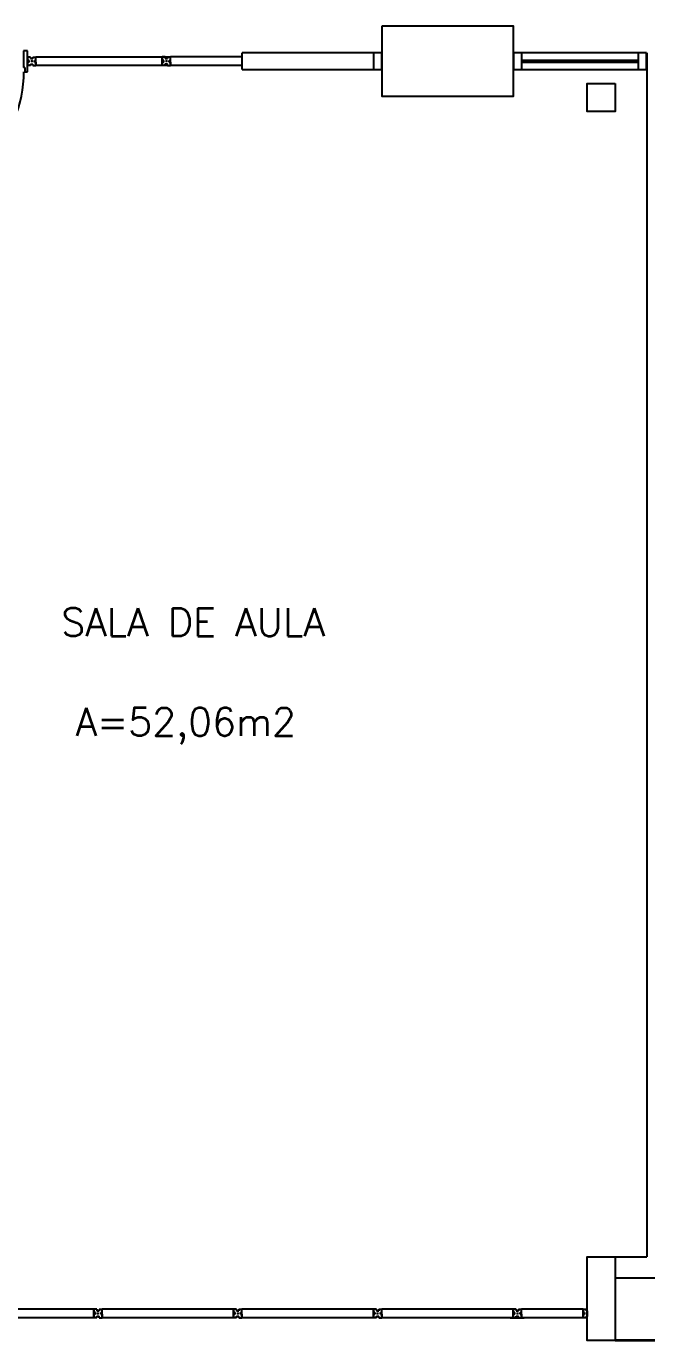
# Model space of a CAD drawing. Extents: x -250 to -5, y 354 to 449.
# Drawn here: x -67.11 to -62.67, y 376.1 to 385.5 of the extents above; entities that cross this region are included whole.
import ezdxf
from ezdxf.enums import TextEntityAlignment as Align

# ---------------------------------------------------------------- set-up
doc = ezdxf.new("R2010")
doc.units = 0
doc.header["$LTSCALE"] = 0.02
doc.header["$MEASUREMENT"] = 0
doc.layers.get('0').update_dxf_attribs({"linetype": 'CONTINUOUS'})
for name, color, linetype in [('ALV', 2, 'CONTINUOUS'), ('DIV', 2, 'CONTINUOUS'), ('ESQ', 2, 'CONTINUOUS'), ('ESTR', 3, 'CONTINUOUS'), ('TEXTO', 2, 'CONTINUOUS'), ('ÁREA', 2, 'CONTINUOUS')]:
    doc.layers.add(name, color=color, linetype=linetype)
doc.styles.add('UNB-100', font='simplex.shx', dxfattribs={"height": 0.2})

# ---------------------------------------------------------------- blocks, each defined once
blk = doc.blocks.new('PILINT-TTS')
for points in [[(-0.2, 0), (-0.2, -0.2), (0, -0.2), (0, 0)], [(-0.8, 0), (-0.8, -0.2), (-1, -0.2), (-1, 0)], [(-0.8, -8.39), (-0.8, -8.99), (-1, -8.99), (-1, -8.39)]]:
    blk.add_lwpolyline(points, close=True)
blk.add_lwpolyline([(-0.2, -8.99), (0, -8.99), (0, -8.39), (-0.2, -8.39), (-0.2, -8.9904)])
blk = doc.blocks.new('PDV1D-TTS')
at = {"layer": 'DIV'}
for p, q in [((0, 0), (-0.0116, 0)), ((0, 0.06), (0, 0.075)), ((0, 0.075), (0.03, 0.075)), ((0, -0.06), (0, 0.06)), ((0.03, 0.075), (0.03, -0.0449)), ((0.91, 0.075), (0.91, -0.0449)), ((0.94, 0.075), (0.91, 0.075)), ((0.94, 0.06), (0.94, 0.075)), ((0.94, -0.06), (0.94, 0.06)), ((0, -0.075), (0, -0.0597)), ((0.0201, -0.075), (0, -0.075)), ((0.0201, -0.0449), (0.03, -0.0449)), ((0.0201, -0.0449), (0.0201, -0.075)), ((0.0517, -0.0755), (0.0517, -0.9397)), ((0.0521, -0.0755), (0.0821, -0.0755)), ((0.0817, -0.0755), (0.0817, -0.9397)), ((0.9199, -0.0449), (0.91, -0.0449)), ((0.9199, -0.0449), (0.9199, -0.075)), ((0.9199, -0.075), (0.94, -0.075)), ((0.94, -0.075), (0.94, -0.0597)), ((0.0817, -0.9397), (0.0517, -0.9397))]:
    blk.add_line(p, q, dxfattribs=at)
at = {"layer": 'DIV', "color": 1}
for p, q in [((0.0092, -0.8997), (0.0092, -0.8097)), ((0.0192, -0.8097), (0.0093, -0.8097)), ((0.0192, -0.8897), (0.0192, -0.8097)), ((0.1138, -0.8097), (0.1237, -0.8097)), ((0.1138, -0.8897), (0.1138, -0.8097)), ((0.1238, -0.8997), (0.1238, -0.8097)), ((0.0092, -0.8997), (0.0492, -0.8997)), ((0.0192, -0.8897), (0.0492, -0.8897)), ((0.1138, -0.8897), (0.0838, -0.8897)), ((0.1238, -0.8997), (0.0838, -0.8997))]:
    blk.add_line(p, q, dxfattribs=at)
blk.add_arc((0.0485, -0.0751), 0.8651, 270, 0, dxfattribs=at)

msp = doc.modelspace()

# ---------------------------------------------------------------- linework, layer by layer
at = {"layer": 'ALV'}
for p, q in [((-62.6709, 385.3046), (-62.6709, 376.6972)), ((-62.8957, 376.6972), (-62.6709, 376.6972)), ((-62.8957, 376.5472), (-62.2957, 376.5472))]:
    msp.add_line(p, q, dxfattribs=at)
at = {"layer": 'DIV'}
for p, q in [((-67.0992, 385.2754), (-67.0992, 385.2544)), ((-67.0992, 385.2154), (-67.0992, 385.2754)), ((-67.0992, 385.2754), (-67.0992, 385.2514)), ((-67.0772, 385.2754), (-67.0992, 385.2754)), ((-67.0992, 385.2544), (-67.0992, 385.2724)), ((-67.0897, 385.2514), (-67.0992, 385.2514)), ((-67.0877, 385.2514), (-67.0992, 385.2514)), ((-67.0992, 385.2404), (-67.0992, 385.2504)), ((-67.0897, 385.2514), (-67.0897, 385.2394)), ((-67.0877, 385.2394), (-67.0877, 385.2514)), ((-67.0772, 385.2754), (-67.0772, 385.2654)), ((-67.0772, 385.2654), (-67.0612, 385.2654)), ((-67.0692, 385.2505), (-67.0692, 385.2403)), ((-67.0692, 385.2403), (-67.0692, 385.2505)), ((-67.0692, 385.2505), (-67.0692, 385.2403)), ((-67.0612, 385.2754), (-67.0612, 385.2654)), ((-67.0612, 385.2754), (-67.0392, 385.2754)), ((-67.0487, 385.2514), (-67.0392, 385.2514)), ((-67.0487, 385.2394), (-67.0487, 385.2514)), ((-67.0487, 385.2514), (-67.0487, 385.2394)), ((-67.0487, 385.2514), (-67.0392, 385.2514)), ((-66.0992, 385.2754), (-67.0392, 385.2754)), ((-67.0392, 385.2514), (-67.0392, 385.2754)), ((-67.0392, 385.2154), (-67.0392, 385.2754)), ((-67.0392, 385.2404), (-67.0392, 385.2504)), ((-66.1359, 385.2759), (-66.1359, 385.2549)), ((-66.1359, 385.2159), (-66.1359, 385.2759)), ((-66.1359, 385.2759), (-66.1359, 385.2519)), ((-66.1139, 385.2759), (-66.1359, 385.2759)), ((-66.1359, 385.2549), (-66.1359, 385.2729)), ((-66.1264, 385.2519), (-66.1359, 385.2519)), ((-66.1244, 385.2519), (-66.1359, 385.2519)), ((-66.1359, 385.2409), (-66.1359, 385.2509)), ((-66.1264, 385.2519), (-66.1264, 385.2399)), ((-66.1244, 385.2399), (-66.1244, 385.2519)), ((-66.1139, 385.2759), (-66.1139, 385.2659)), ((-66.1139, 385.2659), (-66.0979, 385.2659)), ((-66.1059, 385.251), (-66.1059, 385.2408)), ((-66.1059, 385.2408), (-66.1059, 385.251)), ((-66.1059, 385.251), (-66.1059, 385.2408)), ((-66.0979, 385.2759), (-66.0979, 385.2659)), ((-66.0979, 385.2759), (-66.0759, 385.2759)), ((-66.0854, 385.2519), (-66.0759, 385.2519)), ((-66.0854, 385.2399), (-66.0854, 385.2519)), ((-66.0854, 385.2519), (-66.0854, 385.2399)), ((-66.0854, 385.2519), (-66.0759, 385.2519)), ((-65.5642, 385.2759), (-66.0759, 385.2759)), ((-66.0759, 385.2519), (-66.0759, 385.2759)), ((-66.0759, 385.2159), (-66.0759, 385.2759)), ((-66.0759, 385.2409), (-66.0759, 385.2509)), ((-67.0897, 385.2394), (-67.0992, 385.2394)), ((-67.0877, 385.2394), (-67.0992, 385.2394)), ((-67.0992, 385.2154), (-67.0992, 385.2394)), ((-67.0992, 385.2364), (-67.0992, 385.2184)), ((-67.0772, 385.2154), (-67.0992, 385.2154)), ((-67.0772, 385.2154), (-67.0772, 385.2254)), ((-67.0772, 385.2254), (-67.0612, 385.2254)), ((-67.0641, 385.2454), (-67.0743, 385.2454)), ((-67.0743, 385.2454), (-67.0641, 385.2454)), ((-67.0641, 385.2454), (-67.0743, 385.2454)), ((-67.0743, 385.2454), (-67.0641, 385.2454)), ((-67.0612, 385.2154), (-67.0612, 385.2254)), ((-67.0612, 385.2154), (-67.0392, 385.2154)), ((-67.0487, 385.2394), (-67.0392, 385.2394)), ((-67.0487, 385.2394), (-67.0392, 385.2394)), ((-67.0392, 385.2394), (-67.0392, 385.2154)), ((-66.0992, 385.2154), (-67.0392, 385.2154)), ((-66.1264, 385.2399), (-66.1359, 385.2399)), ((-66.1244, 385.2399), (-66.1359, 385.2399)), ((-66.1359, 385.2159), (-66.1359, 385.2399)), ((-66.1359, 385.2369), (-66.1359, 385.2189)), ((-66.1139, 385.2159), (-66.1359, 385.2159)), ((-66.1139, 385.2159), (-66.1139, 385.2259)), ((-66.1139, 385.2259), (-66.0979, 385.2259)), ((-66.1008, 385.2459), (-66.111, 385.2459)), ((-66.111, 385.2459), (-66.1008, 385.2459)), ((-66.1008, 385.2459), (-66.111, 385.2459)), ((-66.111, 385.2459), (-66.1008, 385.2459)), ((-66.0979, 385.2159), (-66.0979, 385.2259)), ((-66.0979, 385.2159), (-66.0759, 385.2159)), ((-66.0854, 385.2399), (-66.0759, 385.2399)), ((-66.0854, 385.2399), (-66.0759, 385.2399)), ((-66.0759, 385.2399), (-66.0759, 385.2159)), ((-65.5645, 385.2159), (-66.0759, 385.2159)), ((-66.6258, 376.3215), (-67.5658, 376.3215)), ((-66.6258, 376.3215), (-66.6258, 376.3005)), ((-66.6258, 376.2615), (-66.6258, 376.3215)), ((-66.6258, 376.3215), (-66.6258, 376.2975)), ((-66.6038, 376.3215), (-66.6258, 376.3215)), ((-66.6038, 376.3215), (-66.6038, 376.3115)), ((-66.5878, 376.3215), (-66.5878, 376.3115)), ((-66.5878, 376.3215), (-66.5658, 376.3215)), ((-65.6258, 376.3215), (-66.5658, 376.3215)), ((-66.5658, 376.2975), (-66.5658, 376.3215)), ((-66.5658, 376.2615), (-66.5658, 376.3215)), ((-65.6258, 376.3215), (-65.6258, 376.3005)), ((-65.6258, 376.2615), (-65.6258, 376.3215)), ((-65.6258, 376.3215), (-65.6258, 376.2975)), ((-65.6038, 376.3215), (-65.6258, 376.3215)), ((-65.6038, 376.3215), (-65.6038, 376.3115)), ((-65.5878, 376.3215), (-65.5878, 376.3115)), ((-65.5878, 376.3215), (-65.5658, 376.3215)), ((-64.6258, 376.3215), (-65.5658, 376.3215)), ((-64.6258, 376.3215), (-65.5658, 376.3215)), ((-65.5658, 376.2975), (-65.5658, 376.3215)), ((-65.5658, 376.2615), (-65.5658, 376.3215)), ((-64.6258, 376.2615), (-64.6258, 376.3215)), ((-64.6258, 376.3215), (-64.6258, 376.3005)), ((-64.6258, 376.3215), (-64.6258, 376.2975)), ((-64.6038, 376.3215), (-64.6258, 376.3215)), ((-64.6038, 376.3215), (-64.6038, 376.3115)), ((-64.5878, 376.3215), (-64.5878, 376.3115)), ((-64.5878, 376.3215), (-64.5658, 376.3215)), ((-63.6258, 376.3215), (-64.5658, 376.3215)), ((-64.5658, 376.2975), (-64.5658, 376.3215)), ((-64.5658, 376.2615), (-64.5658, 376.3215)), ((-63.6258, 376.3215), (-63.6258, 376.2975)), ((-63.6038, 376.3215), (-63.6258, 376.3215)), ((-63.6258, 376.2615), (-63.6258, 376.3215)), ((-63.6258, 376.3215), (-63.6258, 376.3005)), ((-63.6038, 376.3215), (-63.6038, 376.3115)), ((-63.5878, 376.3215), (-63.5878, 376.3115)), ((-63.5878, 376.3215), (-63.5658, 376.3215)), ((-63.5658, 376.2975), (-63.5658, 376.3215)), ((-63.5658, 376.2615), (-63.5658, 376.3215)), ((-63.1261, 376.3215), (-63.5658, 376.3215)), ((-63.1261, 376.3215), (-63.1261, 376.3005)), ((-63.1261, 376.2615), (-63.1261, 376.3215)), ((-63.1041, 376.3204), (-63.1261, 376.3204)), ((-63.1261, 376.3204), (-63.1261, 376.2604)), ((-63.1041, 376.3204), (-63.1041, 376.3104)), ((-66.6258, 376.2615), (-67.5658, 376.2615)), ((-66.6258, 376.3005), (-66.6258, 376.3185)), ((-66.6163, 376.2975), (-66.6258, 376.2975)), ((-66.6143, 376.2975), (-66.6258, 376.2975)), ((-66.6258, 376.2865), (-66.6258, 376.2965)), ((-66.6163, 376.2855), (-66.6258, 376.2855)), ((-66.6143, 376.2855), (-66.6258, 376.2855)), ((-66.6258, 376.2615), (-66.6258, 376.2855)), ((-66.6258, 376.2825), (-66.6258, 376.2645)), ((-66.6038, 376.2615), (-66.6258, 376.2615)), ((-66.6163, 376.2975), (-66.6163, 376.2855)), ((-66.6143, 376.2855), (-66.6143, 376.2975)), ((-66.6038, 376.3115), (-66.5878, 376.3115)), ((-66.6038, 376.2615), (-66.6038, 376.2715)), ((-66.6038, 376.2715), (-66.5878, 376.2715)), ((-66.5907, 376.2915), (-66.6009, 376.2915)), ((-66.6009, 376.2915), (-66.5907, 376.2915)), ((-66.5907, 376.2915), (-66.6009, 376.2915)), ((-66.6009, 376.2915), (-66.5907, 376.2915)), ((-66.5958, 376.2966), (-66.5958, 376.2864)), ((-66.5958, 376.2864), (-66.5958, 376.2966)), ((-66.5958, 376.2966), (-66.5958, 376.2864)), ((-66.5878, 376.2615), (-66.5878, 376.2715)), ((-66.5878, 376.2615), (-66.5658, 376.2615)), ((-66.5753, 376.2975), (-66.5658, 376.2975)), ((-66.5753, 376.2855), (-66.5753, 376.2975)), ((-66.5753, 376.2975), (-66.5753, 376.2855)), ((-66.5753, 376.2975), (-66.5658, 376.2975)), ((-66.5753, 376.2855), (-66.5658, 376.2855)), ((-66.5753, 376.2855), (-66.5658, 376.2855)), ((-66.5658, 376.2865), (-66.5658, 376.2965)), ((-66.5658, 376.2855), (-66.5658, 376.2615)), ((-65.6258, 376.2615), (-66.5658, 376.2615)), ((-65.6258, 376.3005), (-65.6258, 376.3185)), ((-65.6163, 376.2975), (-65.6258, 376.2975)), ((-65.6143, 376.2975), (-65.6258, 376.2975)), ((-65.6258, 376.2865), (-65.6258, 376.2965)), ((-65.6163, 376.2855), (-65.6258, 376.2855)), ((-65.6143, 376.2855), (-65.6258, 376.2855)), ((-65.6258, 376.2615), (-65.6258, 376.2855)), ((-65.6258, 376.2825), (-65.6258, 376.2645)), ((-65.6038, 376.2615), (-65.6258, 376.2615)), ((-65.6163, 376.2975), (-65.6163, 376.2855)), ((-65.6143, 376.2855), (-65.6143, 376.2975)), ((-65.6038, 376.3115), (-65.5878, 376.3115)), ((-65.6038, 376.2615), (-65.6038, 376.2715)), ((-65.6038, 376.2715), (-65.5878, 376.2715)), ((-65.5907, 376.2915), (-65.6009, 376.2915)), ((-65.6009, 376.2915), (-65.5907, 376.2915)), ((-65.5907, 376.2915), (-65.6009, 376.2915)), ((-65.6009, 376.2915), (-65.5907, 376.2915)), ((-65.5958, 376.2966), (-65.5958, 376.2864)), ((-65.5958, 376.2864), (-65.5958, 376.2966)), ((-65.5958, 376.2966), (-65.5958, 376.2864)), ((-65.5878, 376.2615), (-65.5878, 376.2715)), ((-65.5878, 376.2615), (-65.5658, 376.2615)), ((-65.5753, 376.2975), (-65.5658, 376.2975)), ((-65.5753, 376.2855), (-65.5753, 376.2975)), ((-65.5753, 376.2975), (-65.5753, 376.2855)), ((-65.5753, 376.2975), (-65.5658, 376.2975)), ((-65.5753, 376.2855), (-65.5658, 376.2855)), ((-65.5753, 376.2855), (-65.5658, 376.2855)), ((-65.5658, 376.2865), (-65.5658, 376.2965)), ((-65.5658, 376.2855), (-65.5658, 376.2615)), ((-64.6258, 376.2615), (-65.5658, 376.2615)), ((-64.6258, 376.2615), (-65.5658, 376.2615)), ((-64.6258, 376.3005), (-64.6258, 376.3185)), ((-64.6163, 376.2975), (-64.6258, 376.2975)), ((-64.6143, 376.2975), (-64.6258, 376.2975)), ((-64.6258, 376.2865), (-64.6258, 376.2965)), ((-64.6163, 376.2855), (-64.6258, 376.2855)), ((-64.6143, 376.2855), (-64.6258, 376.2855)), ((-64.6258, 376.2615), (-64.6258, 376.2855)), ((-64.6258, 376.2825), (-64.6258, 376.2645)), ((-64.6038, 376.2615), (-64.6258, 376.2615)), ((-64.6163, 376.2975), (-64.6163, 376.2855)), ((-64.6143, 376.2855), (-64.6143, 376.2975)), ((-64.6038, 376.3115), (-64.5878, 376.3115)), ((-64.6038, 376.2615), (-64.6038, 376.2715)), ((-64.6038, 376.2715), (-64.5878, 376.2715)), ((-64.5907, 376.2915), (-64.6009, 376.2915)), ((-64.6009, 376.2915), (-64.5907, 376.2915)), ((-64.5907, 376.2915), (-64.6009, 376.2915)), ((-64.6009, 376.2915), (-64.5907, 376.2915)), ((-64.5958, 376.2966), (-64.5958, 376.2864)), ((-64.5958, 376.2864), (-64.5958, 376.2966)), ((-64.5958, 376.2966), (-64.5958, 376.2864)), ((-64.5878, 376.2615), (-64.5878, 376.2715)), ((-64.5878, 376.2615), (-64.5658, 376.2615)), ((-64.5753, 376.2975), (-64.5658, 376.2975)), ((-64.5753, 376.2855), (-64.5753, 376.2975)), ((-64.5753, 376.2975), (-64.5753, 376.2855)), ((-64.5753, 376.2975), (-64.5658, 376.2975)), ((-64.5753, 376.2855), (-64.5658, 376.2855)), ((-64.5753, 376.2855), (-64.5658, 376.2855)), ((-64.5658, 376.2865), (-64.5658, 376.2965)), ((-64.5658, 376.2855), (-64.5658, 376.2615)), ((-63.6258, 376.2615), (-64.5658, 376.2615)), ((-63.6476, 376.2615), (-63.6324, 376.2615)), ((-63.6326, 376.2615), (-63.5626, 376.2615)), ((-63.6258, 376.3005), (-63.6258, 376.3185)), ((-63.6143, 376.2975), (-63.6258, 376.2975)), ((-63.6163, 376.2975), (-63.6258, 376.2975)), ((-63.6258, 376.2865), (-63.6258, 376.2965)), ((-63.6143, 376.2855), (-63.6258, 376.2855)), ((-63.6258, 376.2615), (-63.6258, 376.2855)), ((-63.6163, 376.2855), (-63.6258, 376.2855)), ((-63.6258, 376.2825), (-63.6258, 376.2645)), ((-63.6038, 376.2615), (-63.6258, 376.2615)), ((-63.6163, 376.2975), (-63.6163, 376.2855)), ((-63.6143, 376.2855), (-63.6143, 376.2975)), ((-63.6038, 376.3115), (-63.5878, 376.3115)), ((-63.6038, 376.2615), (-63.6038, 376.2715)), ((-63.6038, 376.2715), (-63.5878, 376.2715)), ((-63.6009, 376.2915), (-63.5907, 376.2915)), ((-63.5907, 376.2915), (-63.6009, 376.2915)), ((-63.6009, 376.2915), (-63.5907, 376.2915)), ((-63.5907, 376.2915), (-63.6009, 376.2915)), ((-63.5958, 376.2864), (-63.5958, 376.2966)), ((-63.5958, 376.2966), (-63.5958, 376.2864)), ((-63.5958, 376.2966), (-63.5958, 376.2864)), ((-63.5878, 376.2615), (-63.5878, 376.2715)), ((-63.5878, 376.2615), (-63.5658, 376.2615)), ((-63.5753, 376.2975), (-63.5658, 376.2975)), ((-63.5753, 376.2855), (-63.5753, 376.2975)), ((-63.5753, 376.2975), (-63.5753, 376.2855)), ((-63.5753, 376.2975), (-63.5658, 376.2975)), ((-63.5753, 376.2855), (-63.5658, 376.2855)), ((-63.5753, 376.2855), (-63.5658, 376.2855)), ((-63.5658, 376.2865), (-63.5658, 376.2965)), ((-63.5658, 376.2855), (-63.5658, 376.2615)), ((-63.1261, 376.2615), (-63.5658, 376.2615)), ((-63.5626, 376.2615), (-63.5476, 376.2615)), ((-63.1261, 376.3005), (-63.1261, 376.3185)), ((-63.1261, 376.2994), (-63.1261, 376.3174)), ((-63.1166, 376.2975), (-63.1261, 376.2975)), ((-63.1261, 376.2865), (-63.1261, 376.2965)), ((-63.1166, 376.2964), (-63.1261, 376.2964)), ((-63.1261, 376.2954), (-63.1261, 376.2854)), ((-63.1166, 376.2855), (-63.1261, 376.2855)), ((-63.1166, 376.2844), (-63.1261, 376.2844)), ((-63.1261, 376.2825), (-63.1261, 376.2645)), ((-63.1261, 376.2814), (-63.1261, 376.2634)), ((-63.1041, 376.2604), (-63.1261, 376.2604)), ((-63.1186, 376.2964), (-63.1231, 376.2964)), ((-63.1186, 376.2844), (-63.1231, 376.2844)), ((-63.1166, 376.2975), (-63.1166, 376.2855)), ((-63.1166, 376.2844), (-63.1166, 376.2964)), ((-63.1166, 376.2944), (-63.1166, 376.2864)), ((-63.0961, 376.3104), (-63.1041, 376.3104)), ((-63.1041, 376.2604), (-63.1041, 376.2704)), ((-63.1041, 376.2704), (-63.0961, 376.2704)), ((-63.091, 376.2915), (-63.1012, 376.2915)), ((-63.091, 376.2904), (-63.1012, 376.2904)), ((-63.0961, 376.3104), (-63.0961, 376.2895)), ((-63.0961, 376.2966), (-63.0961, 376.2864)), ((-63.0961, 376.2955), (-63.0961, 376.2853)), ((-63.0961, 376.2895), (-63.0961, 376.2704)), ((-62.8957, 376.1032), (-62.2937, 376.1032)), ((-62.8957, 376.0972), (-62.2937, 376.0972))]:
    msp.add_line(p, q, dxfattribs=at)
at = {"layer": 'ESQ'}
for p, q in [((-65.5646, 385.1854), (-65.564, 385.3054)), ((-64.6246, 385.3054), (-65.564, 385.3054)), ((-64.6246, 385.3054), (-64.6246, 385.1863)), ((-64.5646, 385.3054), (-64.6246, 385.3054)), ((-64.5646, 385.1854), (-64.5646, 385.3054)), ((-63.6246, 385.3054), (-63.6246, 385.1863)), ((-63.5646, 385.3054), (-63.6246, 385.3054)), ((-63.5646, 385.1854), (-63.5646, 385.3054)), ((-62.7302, 385.3054), (-63.564, 385.3054)), ((-62.7302, 385.2514), (-63.564, 385.2514)), ((-62.7314, 385.3054), (-62.7314, 385.1863)), ((-62.6714, 385.3054), (-62.7314, 385.3054)), ((-62.6714, 385.1854), (-62.6714, 385.3054)), ((-65.5646, 385.1854), (-64.6246, 385.1854)), ((-64.6246, 385.1854), (-64.5646, 385.1854)), ((-63.6246, 385.1854), (-63.5646, 385.1854)), ((-63.5646, 385.2394), (-62.7302, 385.2394)), ((-63.5646, 385.1854), (-62.7302, 385.1854)), ((-62.7314, 385.1854), (-62.6714, 385.1854))]:
    msp.add_line(p, q, dxfattribs=at)
msp.add_lwpolyline([(-64.5646, 385.4954), (-64.5646, 384.9954), (-63.6246, 384.9954), (-63.6246, 385.4954)], close=True, dxfattribs=at)

# ---------------------------------------------------------------- block references
at = {"layer": 'DIV'}
msp.add_blockref('PDV1D-TTS', (-68.0392, 385.2454), dxfattribs=at)
at = {"layer": 'ESTR', "color": 9}
msp.add_blockref('PILINT-TTS', (-62.0957, 385.0872), dxfattribs=at)

# ---------------------------------------------------------------- texts
at = {"layer": 'TEXTO', "style": 'UNB-100'}
msp.add_text('SALA DE AULA', height=0.2, dxfattribs=at).set_placement((-66.8585, 381.1357))
at = {"layer": 'ÁREA', "style": 'UNB-100'}
msp.add_text('A=52,06m2', height=0.2, dxfattribs=at).set_placement((-65.9679, 380.4228), align=Align.CENTER)

doc.saveas('drawing.dxf')
